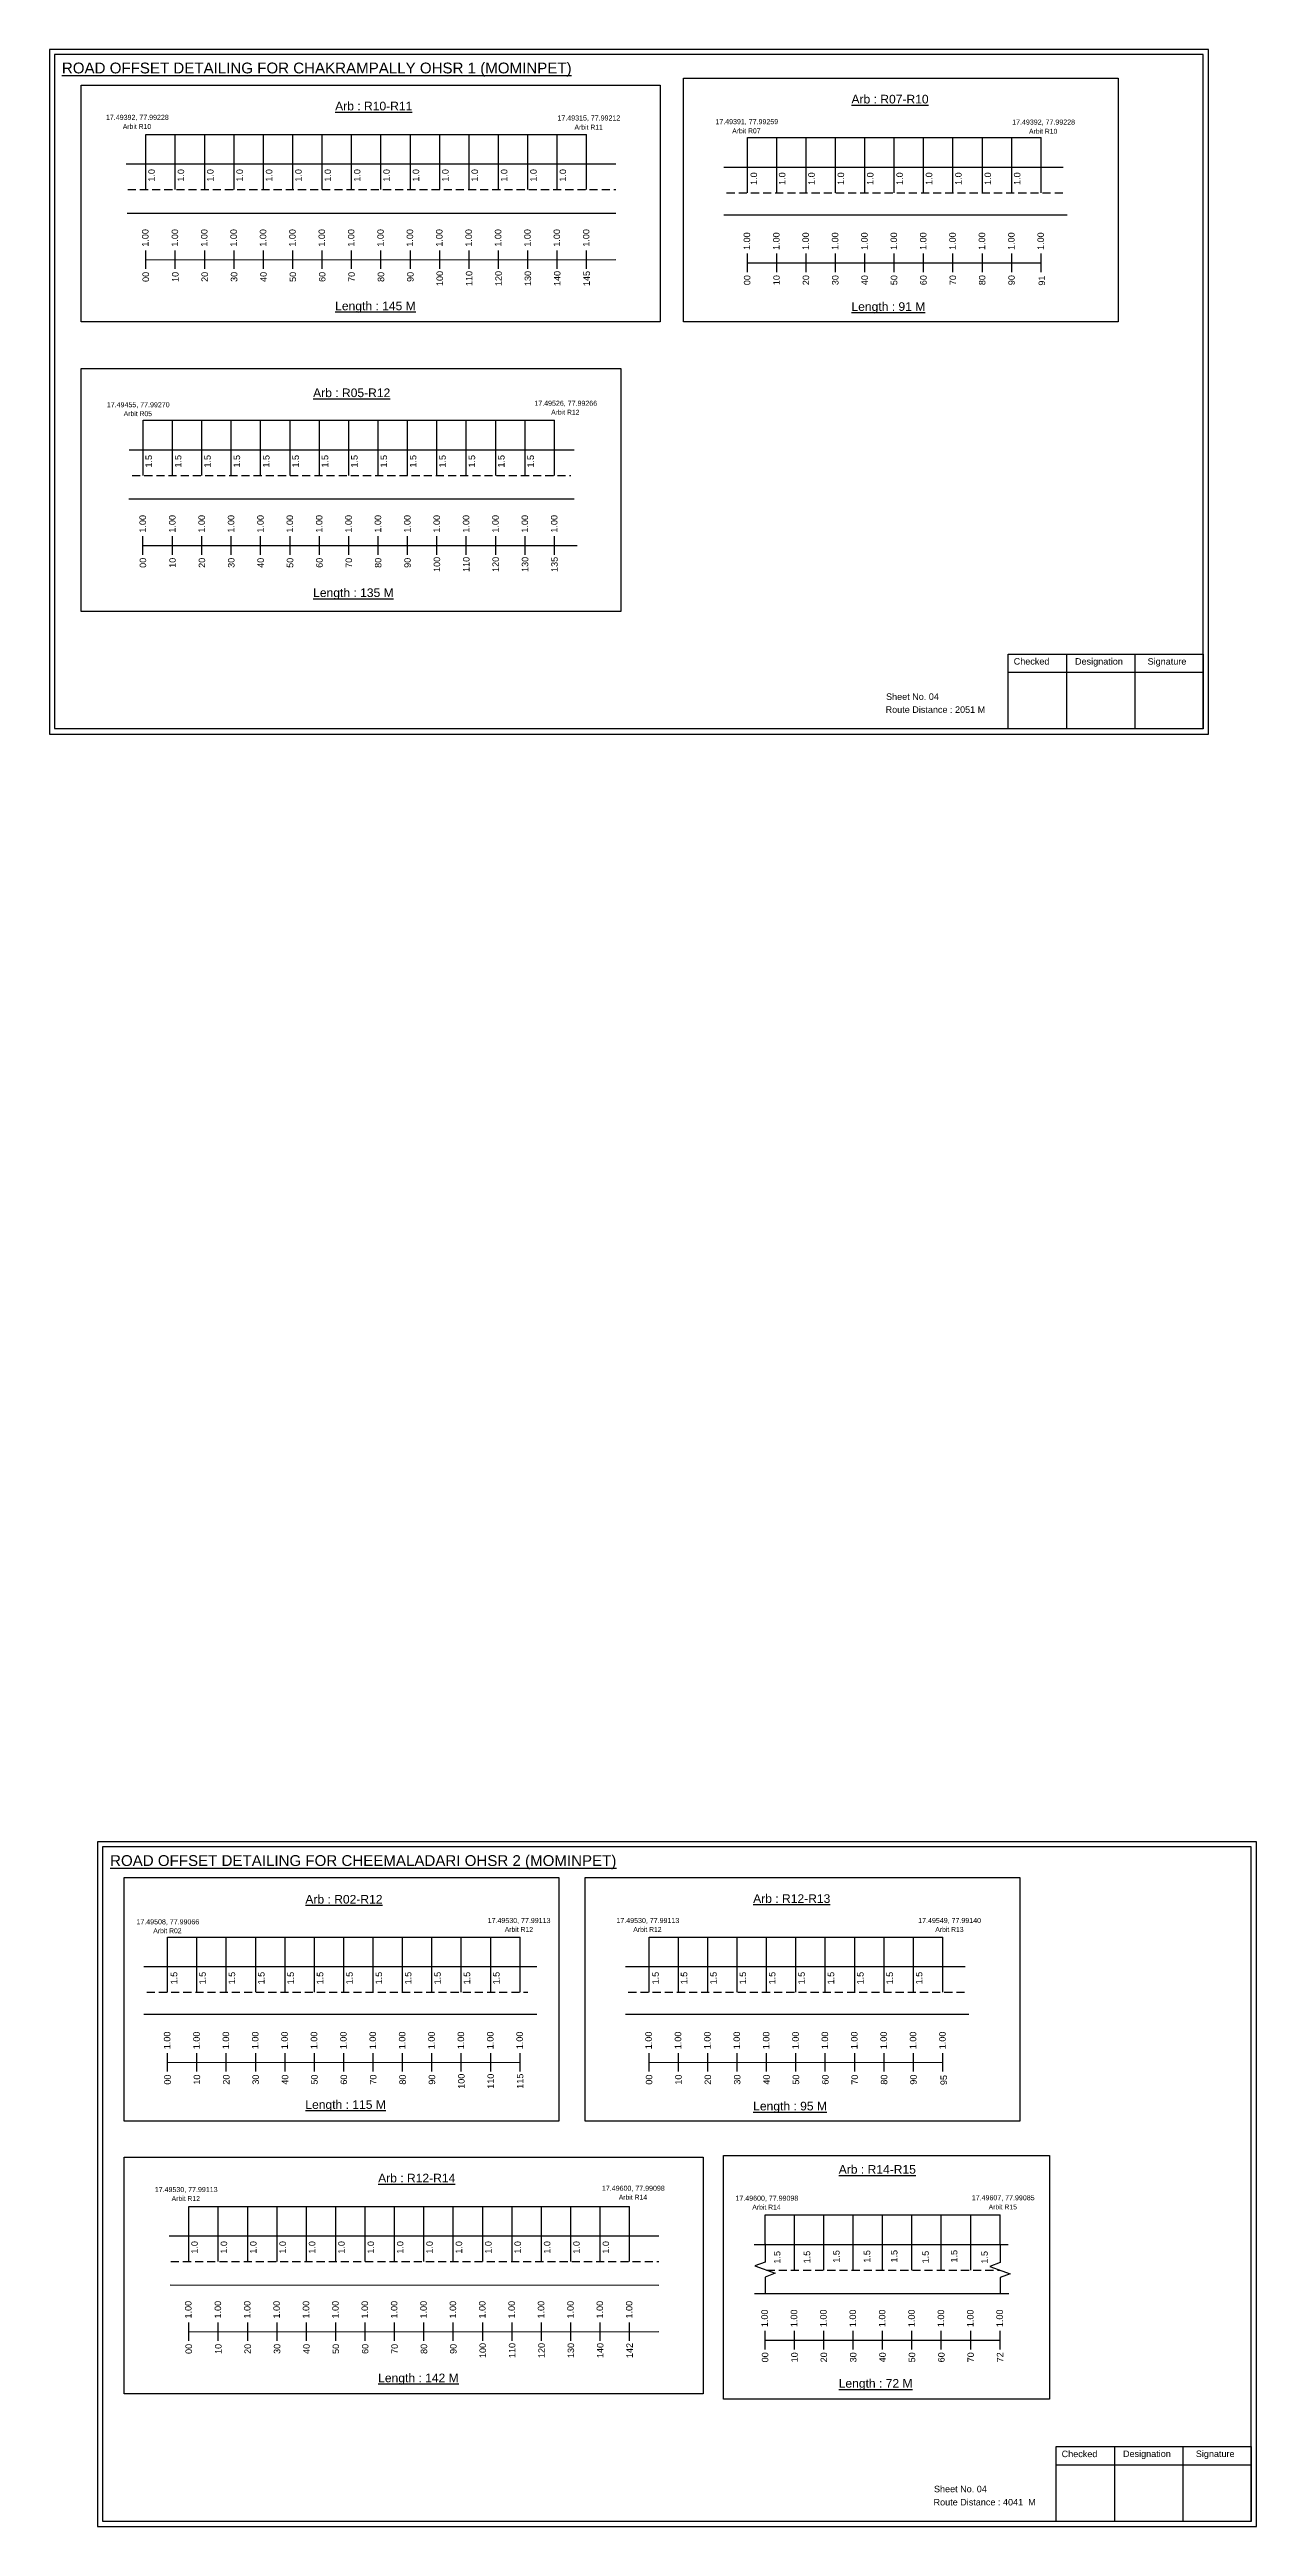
# Model space of a CAD drawing. Header units: inches. Extents: x 1943 to 8965, y 112 to 3168.
# Drawn here: x 4376 to 4934, y 112 to 1258 of the extents above; entities that cross this region are included whole.
import ezdxf

# ---------------------------------------------------------------- set-up
doc = ezdxf.new("R2010")
doc.units = ezdxf.units.IN
doc.header["$MEASUREMENT"] = 0
doc.linetypes.add('DASHED2', pattern=[0.375, 0.25, -0.125])
doc.layers.add('PDF_Geometry', color=7, linetype='Continuous')
doc.layers.add('PDF_Text', color=5, linetype='Continuous')
doc.styles.add('PDF Arial', font='arial.ttf')
doc.styles.get("Standard").update_dxf_attribs({"font": 'arial.ttf'})

msp = doc.modelspace()

# ---------------------------------------------------------------- linework, layer by layer
at = {"color": 5}
for p, q in [((4420.3, 1218.7), (4624.3, 1218.7)), ((4698.7, 1217.2), (4834.7, 1217.2)), ((4419, 1086.4), (4609.4, 1086.4)), ((4430.3, 384.5), (4593.5, 384.5)), ((4653.2, 384.5), (4789.2, 384.5)), ((4440.2, 259.9), (4644.2, 259.9)), ((4706.9, 255.9), (4815.7, 255.9))]:
    msp.add_line(p, q, dxfattribs=at)
for p, q in [((4420.3, 1193.1), (4420.3, 1218.7)), ((4433.9, 1193.1), (4433.9, 1218.7)), ((4447.5, 1193.1), (4447.5, 1218.7)), ((4461.1, 1193.1), (4461.1, 1218.7)), ((4474.7, 1193.1), (4474.7, 1218.7)), ((4488.3, 1193.1), (4488.3, 1218.7)), ((4501.9, 1193.1), (4501.9, 1218.7)), ((4515.5, 1193.1), (4515.5, 1218.7)), ((4529.1, 1193.1), (4529.1, 1218.7)), ((4542.7, 1193.1), (4542.7, 1218.7)), ((4556.3, 1193.1), (4556.3, 1218.7)), ((4569.9, 1193.1), (4569.9, 1218.7)), ((4583.5, 1193.1), (4583.5, 1218.7)), ((4597.1, 1193.1), (4597.1, 1218.7)), ((4610.7, 1193.1), (4610.7, 1218.7)), ((4624.3, 1193.1), (4624.3, 1218.7)), ((4698.7, 1191.6), (4698.7, 1217.2)), ((4712.3, 1191.6), (4712.3, 1217.2)), ((4725.9, 1191.6), (4725.9, 1217.2)), ((4739.5, 1191.6), (4739.5, 1217.2)), ((4753.1, 1191.6), (4753.1, 1217.2)), ((4766.7, 1191.6), (4766.7, 1217.2)), ((4780.3, 1191.6), (4780.3, 1217.2)), ((4793.9, 1191.6), (4793.9, 1217.2)), ((4807.5, 1191.6), (4807.5, 1217.2)), ((4821.1, 1191.6), (4821.1, 1217.2)), ((4834.7, 1191.6), (4834.7, 1217.2)), ((4411.1, 1205), (4637.9, 1205)), ((4687.8, 1203.5), (4844.9, 1203.5)), ((4411.6, 1182.3), (4637.9, 1182.3)), ((4846.8, 1181.3), (4687.8, 1181.3)), ((4419, 1060.8), (4419, 1086.4)), ((4432.6, 1060.8), (4432.6, 1086.4)), ((4446.2, 1060.8), (4446.2, 1086.4)), ((4459.8, 1060.8), (4459.8, 1086.4)), ((4473.4, 1060.8), (4473.4, 1086.4)), ((4487, 1060.8), (4487, 1086.4)), ((4500.6, 1060.8), (4500.6, 1086.4)), ((4514.2, 1060.8), (4514.2, 1086.4)), ((4527.8, 1060.8), (4527.8, 1086.4)), ((4541.4, 1060.8), (4541.4, 1086.4)), ((4555, 1060.8), (4555, 1086.4)), ((4568.6, 1060.8), (4568.6, 1086.4)), ((4582.2, 1060.8), (4582.2, 1086.4)), ((4595.8, 1060.8), (4595.8, 1086.4)), ((4609.4, 1060.8), (4609.4, 1086.4)), ((4412.5, 1072.7), (4618.6, 1072.7)), ((4412.4, 1050.1), (4618.6, 1050)), ((4430.3, 359), (4430.3, 384.5)), ((4443.9, 359), (4443.9, 384.5)), ((4457.5, 359), (4457.5, 384.5)), ((4471.1, 359), (4471.1, 384.5)), ((4484.7, 359), (4484.7, 384.5)), ((4498.3, 359), (4498.3, 384.5)), ((4511.9, 359), (4511.9, 384.5)), ((4525.5, 359), (4525.5, 384.5)), ((4539.1, 359), (4539.1, 384.5)), ((4552.7, 359), (4552.7, 384.5)), ((4566.3, 359), (4566.3, 384.5)), ((4579.9, 359), (4579.9, 384.5)), ((4593.5, 359), (4593.5, 384.5)), ((4653.2, 359), (4653.2, 384.5)), ((4666.8, 359), (4666.8, 384.5)), ((4680.4, 359), (4680.4, 384.5)), ((4694, 359), (4694, 384.5)), ((4707.6, 359), (4707.6, 384.5)), ((4721.2, 359), (4721.2, 384.5)), ((4734.8, 359), (4734.8, 384.5)), ((4748.4, 359), (4748.4, 384.5)), ((4762, 359), (4762, 384.5)), ((4775.6, 359), (4775.6, 384.5)), ((4789.2, 359), (4789.2, 384.5)), ((4419.4, 370.9), (4601.3, 370.9)), ((4642.3, 370.9), (4799.5, 370.9)), ((4601.3, 348.7), (4419.4, 348.7)), ((4801.3, 348.7), (4642.3, 348.7)), ((4440.2, 234.4), (4440.2, 259.9)), ((4453.8, 234.4), (4453.8, 259.9)), ((4467.4, 234.4), (4467.4, 259.9)), ((4481, 234.4), (4481, 259.9)), ((4494.6, 234.4), (4494.6, 259.9)), ((4508.2, 234.4), (4508.2, 259.9)), ((4521.8, 234.4), (4521.8, 259.9)), ((4535.4, 234.4), (4535.4, 259.9)), ((4549, 234.4), (4549, 259.9)), ((4562.6, 234.4), (4562.6, 259.9)), ((4576.2, 234.4), (4576.2, 259.9)), ((4589.8, 234.4), (4589.8, 259.9)), ((4603.4, 234.4), (4603.4, 259.9)), ((4617, 234.4), (4617, 259.9)), ((4630.6, 234.4), (4630.6, 259.9)), ((4644.2, 234.4), (4644.2, 259.9)), ((4706.9, 242.3), (4706.9, 255.9)), ((4720.5, 230.4), (4720.5, 255.9)), ((4734.1, 230.4), (4734.1, 255.9)), ((4747.7, 230.4), (4747.7, 255.9)), ((4761.3, 230.4), (4761.3, 255.9)), ((4774.9, 230.4), (4774.9, 255.9)), ((4788.5, 230.4), (4788.5, 255.9)), ((4802.1, 230.4), (4802.1, 255.9)), ((4815.7, 242.3), (4815.7, 255.9)), ((4431, 246.3), (4657.8, 246.3)), ((4701.9, 242.3), (4819.5, 242.3)), ((4431.5, 223.6), (4657.8, 223.5)), ((4702, 219.6), (4819.8, 219.6))]:
    msp.add_line(p, q)
at = {"linetype": 'DASHED2', "ltscale": 15}
for p, q in [((4411.9, 1193.2), (4637.9, 1193.1)), ((4689.1, 1191.6), (4844.9, 1191.6)), ((4413.9, 1060.8), (4617, 1060.8)), ((4420.7, 359), (4597.1, 359)), ((4643.6, 359), (4799.5, 359)), ((4431.8, 234.4), (4657.8, 234.4)), ((4707.6, 230.4), (4815.7, 230.4))]:
    msp.add_line(p, q, dxfattribs=at)
at = {"color": 217, "true_color": 0x93278f}
for p, q in [((4420.2, 1156.4), (4420.2, 1165)), ((4420.3, 1160.7), (4637.9, 1160.8)), ((4433.9, 1156.4), (4433.9, 1165)), ((4447.5, 1156.4), (4447.5, 1165)), ((4461.1, 1156.4), (4461.1, 1165)), ((4474.7, 1156.4), (4474.7, 1165)), ((4488.3, 1156.4), (4488.3, 1165)), ((4501.9, 1156.4), (4501.9, 1165)), ((4515.5, 1156.4), (4515.5, 1165)), ((4529.1, 1156.4), (4529.1, 1165)), ((4542.7, 1156.4), (4542.7, 1165)), ((4556.3, 1156.4), (4556.3, 1165)), ((4569.9, 1156.4), (4569.9, 1165)), ((4583.5, 1156.4), (4583.5, 1165)), ((4597.1, 1156.4), (4597.1, 1165)), ((4610.7, 1156.4), (4610.7, 1165)), ((4624.3, 1156.4), (4624.3, 1165)), ((4698.7, 1154.9), (4698.7, 1163.5)), ((4698.7, 1159.2), (4834.7, 1159.2)), ((4712.3, 1154.9), (4712.3, 1163.5)), ((4725.9, 1154.9), (4725.9, 1163.5)), ((4739.5, 1154.9), (4739.5, 1163.5)), ((4753.1, 1154.9), (4753.1, 1163.5)), ((4766.7, 1154.9), (4766.7, 1163.5)), ((4780.3, 1154.9), (4780.3, 1163.5)), ((4793.9, 1154.9), (4793.9, 1163.5)), ((4807.5, 1154.9), (4807.5, 1163.5)), ((4821.1, 1154.9), (4821.1, 1163.5)), ((4834.7, 1154.9), (4834.7, 1163.5)), ((4418.9, 1024.1), (4418.9, 1032.7)), ((4432.6, 1024.1), (4432.6, 1032.7)), ((4446.2, 1024.1), (4446.2, 1032.7)), ((4459.8, 1024.1), (4459.8, 1032.7)), ((4473.4, 1024.1), (4473.4, 1032.7)), ((4487, 1024.1), (4487, 1032.7)), ((4500.6, 1024.1), (4500.6, 1032.7)), ((4514.2, 1024.1), (4514.2, 1032.7)), ((4527.8, 1024.1), (4527.8, 1032.7)), ((4541.4, 1024.1), (4541.4, 1032.7)), ((4555, 1024.1), (4555, 1032.7)), ((4568.6, 1024.1), (4568.6, 1032.7)), ((4582.2, 1024.1), (4582.2, 1032.7)), ((4595.8, 1024.1), (4595.8, 1032.7)), ((4609.4, 1024.1), (4609.4, 1032.7)), ((4418.9, 1028.4), (4620, 1028.5)), ((4430.3, 322.3), (4430.3, 330.8)), ((4430.3, 326.5), (4593.5, 326.6)), ((4443.9, 322.3), (4443.9, 330.8)), ((4457.5, 322.3), (4457.5, 330.8)), ((4471.1, 322.3), (4471.1, 330.8)), ((4484.7, 322.3), (4484.7, 330.8)), ((4498.3, 322.3), (4498.3, 330.8)), ((4511.9, 322.3), (4511.9, 330.8)), ((4525.5, 322.3), (4525.5, 330.8)), ((4539.1, 322.3), (4539.1, 330.8)), ((4552.7, 322.3), (4552.7, 330.8)), ((4566.3, 322.3), (4566.3, 330.8)), ((4579.9, 322.3), (4579.9, 330.8)), ((4593.5, 322.3), (4593.5, 330.8)), ((4653.2, 322.3), (4653.2, 330.8)), ((4653.2, 326.5), (4789.2, 326.6)), ((4666.8, 322.3), (4666.8, 330.8)), ((4680.4, 322.3), (4680.4, 330.8)), ((4694, 322.3), (4694, 330.8)), ((4707.6, 322.3), (4707.6, 330.8)), ((4721.2, 322.3), (4721.2, 330.8)), ((4734.8, 322.3), (4734.8, 330.8)), ((4748.4, 322.3), (4748.4, 330.8)), ((4762, 322.3), (4762, 330.8)), ((4775.6, 322.3), (4775.6, 330.8)), ((4789.2, 322.3), (4789.2, 330.8)), ((4440.1, 197.7), (4440.1, 206.2)), ((4440.2, 201.9), (4657.8, 202)), ((4453.8, 197.7), (4453.8, 206.2)), ((4467.4, 197.7), (4467.4, 206.2)), ((4481, 197.7), (4481, 206.2)), ((4494.6, 197.7), (4494.6, 206.2)), ((4508.2, 197.7), (4508.2, 206.2)), ((4521.8, 197.7), (4521.8, 206.2)), ((4535.4, 197.7), (4535.4, 206.2)), ((4549, 197.7), (4549, 206.2)), ((4562.6, 197.7), (4562.6, 206.2)), ((4576.2, 197.7), (4576.2, 206.2)), ((4589.8, 197.7), (4589.8, 206.2)), ((4603.4, 197.7), (4603.4, 206.2)), ((4617, 197.7), (4617, 206.2)), ((4630.6, 197.7), (4630.6, 206.2)), ((4644.2, 197.7), (4644.2, 206.2)), ((4706.9, 193.7), (4706.9, 202.3)), ((4706.9, 198), (4815.7, 198)), ((4720.5, 193.7), (4720.5, 202.3)), ((4734.1, 193.7), (4734.1, 202.3)), ((4747.7, 193.7), (4747.7, 202.3)), ((4761.3, 193.7), (4761.3, 202.3)), ((4774.9, 193.7), (4774.9, 202.3)), ((4788.5, 193.7), (4788.5, 202.3)), ((4802.1, 193.7), (4802.1, 202.3)), ((4815.7, 193.7), (4815.7, 202.3))]:
    msp.add_line(p, q, dxfattribs=at)
for points in [[(4390.3, 1241.5), (4658.4, 1241.5), (4658.4, 1132), (4390.3, 1132)], [(4669.1, 1244.7), (4870.3, 1244.7), (4870.3, 1132), (4669.1, 1132)], [(4390.3, 1110.3), (4640.2, 1110.3), (4640.2, 997.9), (4390.3, 997.9)], [(4410.2, 412), (4611.5, 412), (4611.5, 299.3), (4410.2, 299.3)], [(4623.6, 412), (4824.9, 412), (4824.9, 299.3), (4623.6, 299.3)], [(4410.2, 282.7), (4678.3, 282.7), (4678.3, 173.2), (4410.2, 173.2)], [(4687.7, 283.4), (4838.5, 283.4), (4838.5, 170.7), (4687.7, 170.7)]]:
    msp.add_lwpolyline(points, close=True)
at = {"linetype": 'Continuous'}
for points in [[(4706.9, 242.6), (4706.9, 234.1), (4702.1, 232.4), (4711.6, 229), (4706.9, 227.2), (4706.9, 219.9)], [(4815.7, 242.3), (4815.7, 233.9), (4810.9, 232.1), (4820.4, 228.7), (4815.7, 226.9), (4815.7, 219.6)]]:
    msp.add_lwpolyline(points, dxfattribs=at)
at = {"layer": 'PDF_Geometry'}
for points in [[(4375.7, 1257.9), (4375.7, 941.2), (4912.1, 941.2), (4912.1, 1257.9)], [(4378, 1255.6), (4378, 943.7), (4909.7, 943.7), (4909.7, 1255.6)], [(4397.9, 428.5), (4397.9, 111.8), (4934.4, 111.8), (4934.4, 428.5)], [(4400.2, 426.2), (4400.2, 114.2), (4932, 114.2), (4932, 426.2)]]:
    msp.add_lwpolyline(points, close=True, dxfattribs=at)
at = {"layer": 'PDF_Geometry', "color": 242, "true_color": 0xcc1f26}
for points in [[(4909.7, 943.6), (4819.4, 943.6), (4819.4, 978.2), (4909.7, 978.2)], [(4932, 114.1), (4841.6, 114.1), (4841.6, 148.7), (4932, 148.7)]]:
    msp.add_lwpolyline(points, close=True, dxfattribs=at)
for points in [[(4846.4, 978.2), (4846.4, 943.6)], [(4878.1, 978.2), (4878.1, 943.6)], [(4819.4, 969.8), (4909.7, 969.8)], [(4841.6, 140.3), (4932, 140.3)], [(4868.6, 148.7), (4868.6, 114.1)], [(4900.3, 148.7), (4900.3, 114.1)]]:
    msp.add_lwpolyline(points, dxfattribs=at)

# ---------------------------------------------------------------- texts
at = {"color": 242, "true_color": 0xcd2027}
for s, height, p in [('%%UROAD OFFSET DETAILING FOR CHAKRAMPALLY OHSR 1 (MOMINPET)', 5, (4381.4, 1246.9)), ('%%UArb : R10-R11', 4, (4507.9, 1229.8)), ('%%UArb : R07-R10', 4, (4746.9, 1233)), ('%%ULength : 145 M', 4, (4507.9, 1137.3)), ('%%ULength : 91 M', 4, (4746.9, 1137)), ('%%UArb : R05-R12', 4, (4497.7, 1097.1)), ('%%ULength : 135 M', 4, (4497.7, 1004.6)), ('%%UROAD OFFSET DETAILING FOR CHEEMALADARI OHSR 2 (MOMINPET)', 5, (4403.7, 417.4)), ('%%UArb : R02-R12', 4, (4494.1, 400)), ('%%UArb : R12-R13', 4, (4701.4, 400.3)), ('%%ULength : 115 M', 4, (4494.1, 305)), ('%%ULength : 95 M', 4, (4701.4, 304.3)), ('%%UArb : R12-R14', 4, (4527.8, 271)), ('%%UArb : R14-R15', 4, (4741, 275)), ('%%ULength : 142 M', 4, (4527.8, 178.5)), ('%%ULength : 72 M', 4, (4741, 176))]:
    msp.add_text(s, height=height, dxfattribs=at).set_placement(p)
at = {"color": 5}
for s, height, p in [('17.49392, 77.99228', 2.34, (4401.8, 1225.4)), ('17.49315, 77.99212', 2.34, (4610.8, 1225.1)), ('Arbit R10', 2.25, (4409.6, 1221.2)), ('Arbit R11', 2.25, (4618.7, 1220.9)), ('17.49391, 77.99259', 2.34, (4683.9, 1223.4)), ('Arbit R07', 2.25, (4691.7, 1219.2)), ('17.49392, 77.99228', 2.34, (4821.3, 1223.2)), ('Arbit R10', 2.25, (4829.1, 1219)), ('17.49455, 77.99270', 2.34, (4402.2, 1092.4)), ('Arbit R05', 2.25, (4410, 1088.3)), ('17.49526, 77.99266', 2.34, (4600.1, 1093.1)), ('Arbit R12', 2.25, (4607.9, 1089)), ('17.49508, 77.99066', 2.34, (4415.9, 390.4)), ('17.49530, 77.99113', 2.34, (4578.5, 391)), ('17.49530, 77.99113', 2.34, (4638.1, 391)), ('17.49549, 77.99140', 2.34, (4777.8, 391)), ('Arbit R02', 2.25, (4423.7, 386.3)), ('Arbit R12', 2.25, (4586.4, 386.9)), ('Arbit R12', 2.25, (4645.9, 386.9)), ('Arbit R13', 2.25, (4785.7, 386.9)), ('17.49530, 77.99113', 2.34, (4424.4, 266.5)), ('Arbit R12', 2.25, (4432.2, 262.4)), ('17.49600, 77.99098', 2.34, (4631.4, 267.1)), ('Arbit R14', 2.25, (4639.2, 263)), ('17.49600, 77.99098', 2.34, (4693.2, 262.5)), ('17.49607, 77.99085', 2.34, (4802.6, 262.7)), ('Arbit R14', 2.25, (4701, 258.4)), ('Arbit R15', 2.25, (4810.4, 258.5))]:
    msp.add_text(s, height=height, dxfattribs=at).set_placement(p)
for s, p in [('1.0', (4424.4, 1196.8)), ('1.0', (4438, 1196.8)), ('1.0', (4451.6, 1196.8)), ('1.0', (4465.2, 1196.8)), ('1.0', (4478.8, 1196.8)), ('1.0', (4492.4, 1196.8)), ('1.0', (4506, 1196.8)), ('1.0', (4519.6, 1196.8)), ('1.0', (4533.2, 1196.8)), ('1.0', (4546.8, 1196.8)), ('1.0', (4560.4, 1196.8)), ('1.0', (4574, 1196.8)), ('1.0', (4587.6, 1196.8)), ('1.0', (4601.2, 1196.8)), ('1.0', (4614.8, 1196.8)), ('1.0', (4703.2, 1195.3)), ('1.0', (4716.3, 1195.3)), ('1.0', (4729.9, 1195.3)), ('1.0', (4743.5, 1195.3)), ('1.0', (4757.1, 1195.3)), ('1.0', (4770.7, 1195.3)), ('1.0', (4784.3, 1195.3)), ('1.0', (4797.9, 1195.3)), ('1.0', (4811.5, 1195.3)), ('1.0', (4825.1, 1195.3)), ('1.5', (4423.1, 1064.5)), ('1.5', (4436.7, 1064.5)), ('1.5', (4450.3, 1064.5)), ('1.5', (4463.9, 1064.5)), ('1.5', (4477.5, 1064.5)), ('1.5', (4491.1, 1064.5)), ('1.5', (4504.7, 1064.5)), ('1.5', (4518.3, 1064.5)), ('1.5', (4531.9, 1064.5)), ('1.5', (4545.5, 1064.5)), ('1.5', (4559.1, 1064.5)), ('1.5', (4572.7, 1064.5)), ('1.5', (4586.3, 1064.5)), ('1.5', (4599.9, 1064.5)), ('1.5', (4434.8, 362.6)), ('1.5', (4448, 362.6)), ('1.5', (4461.6, 362.6)), ('1.5', (4475.2, 362.6)), ('1.5', (4488.8, 362.6)), ('1.5', (4502.4, 362.6)), ('1.5', (4516, 362.6)), ('1.5', (4529.6, 362.6)), ('1.5', (4543.2, 362.6)), ('1.5', (4556.8, 362.6)), ('1.5', (4570.4, 362.6)), ('1.5', (4584, 362.6)), ('1.5', (4657.7, 362.6)), ('1.5', (4670.9, 362.6)), ('1.5', (4684.5, 362.6)), ('1.5', (4698.1, 362.6)), ('1.5', (4711.7, 362.6)), ('1.5', (4725.3, 362.6)), ('1.5', (4738.9, 362.6)), ('1.5', (4752.5, 362.6)), ('1.5', (4766.1, 362.6)), ('1.5', (4779.7, 362.6)), ('1.0', (4444.3, 238)), ('1.0', (4457.9, 238)), ('1.0', (4471.5, 238)), ('1.0', (4485.1, 238)), ('1.0', (4498.7, 238)), ('1.0', (4512.3, 238)), ('1.0', (4525.9, 238)), ('1.0', (4539.5, 238)), ('1.0', (4553.1, 238)), ('1.0', (4566.7, 238)), ('1.0', (4580.3, 238)), ('1.0', (4593.9, 238)), ('1.0', (4607.5, 238)), ('1.0', (4621.1, 238)), ('1.0', (4634.7, 238)), ('1.5', (4714, 233.4)), ('1.5', (4727.8, 233.5)), ('1.5', (4741.4, 233.8)), ('1.5', (4755.6, 233.8)), ('1.5', (4768.2, 233.9)), ('1.5', (4782.7, 233.5)), ('1.5', (4795.9, 233.9)), ('1.5', (4810, 233.4))]:
    msp.add_text(s, height=3, rotation=90).set_placement(p)
at = {"color": 217, "true_color": 0x93278f}
for s, p in [('1.00', (4421.5, 1166.7)), ('1.00', (4435.2, 1166.7)), ('1.00', (4448.8, 1166.7)), ('1.00', (4462.4, 1166.7)), ('1.00', (4476, 1166.7)), ('1.00', (4489.6, 1166.7)), ('1.00', (4503.2, 1166.7)), ('1.00', (4516.8, 1166.7)), ('1.00', (4530.4, 1166.7)), ('1.00', (4544, 1166.7)), ('1.00', (4557.6, 1166.7)), ('1.00', (4571.2, 1166.7)), ('1.00', (4584.8, 1166.7)), ('1.00', (4598.4, 1166.7)), ('1.00', (4612, 1166.7)), ('1.00', (4625.6, 1166.7)), ('1.00', (4700, 1165.2)), ('1.00', (4713.6, 1165.2)), ('1.00', (4727.2, 1165.2)), ('1.00', (4740.8, 1165.2)), ('1.00', (4754.4, 1165.2)), ('1.00', (4768, 1165.2)), ('1.00', (4781.6, 1165.2)), ('1.00', (4795.2, 1165.2)), ('1.00', (4808.8, 1165.2)), ('1.00', (4822.4, 1165.2)), ('1.00', (4836, 1165.2)), ('00', (4421.7, 1150.4)), ('10', (4435.4, 1150.4)), ('20', (4449, 1150.4)), ('30', (4462.6, 1150.4)), ('40', (4476.2, 1150.4)), ('50', (4489.8, 1150.4)), ('60', (4503.4, 1150.4)), ('70', (4517, 1150.4)), ('80', (4530.6, 1150.4)), ('90', (4544.2, 1150.4)), ('100', (4557.8, 1148.5)), ('110', (4571.4, 1148.5)), ('120', (4585, 1148.5)), ('130', (4598.6, 1148.5)), ('140', (4612.2, 1148.5)), ('145', (4625.8, 1148.5)), ('00', (4700.1, 1148.9)), ('10', (4713.7, 1148.9)), ('20', (4727.3, 1148.9)), ('30', (4740.9, 1148.9)), ('40', (4754.5, 1148.9)), ('50', (4768.1, 1148.9)), ('60', (4781.7, 1148.9)), ('70', (4795.3, 1148.9)), ('80', (4808.9, 1148.9)), ('90', (4822.5, 1148.9)), ('91', (4836.5, 1148.7)), ('1.00', (4420.3, 1034.4)), ('1.00', (4434, 1034.4)), ('1.00', (4447.6, 1034.4)), ('1.00', (4461.2, 1034.4)), ('1.00', (4474.8, 1034.4)), ('1.00', (4488.4, 1034.4)), ('1.00', (4502, 1034.4)), ('1.00', (4515.6, 1034.4)), ('1.00', (4529.2, 1034.4)), ('1.00', (4542.8, 1034.4)), ('1.00', (4556.4, 1034.4)), ('1.00', (4570, 1034.4)), ('1.00', (4583.6, 1034.4)), ('1.00', (4597.2, 1034.4)), ('1.00', (4610.8, 1034.4)), ('00', (4420.4, 1018.1)), ('10', (4434.1, 1018.1)), ('20', (4447.7, 1018.1)), ('30', (4461.3, 1018.1)), ('40', (4474.9, 1018.1)), ('50', (4488.5, 1018.1)), ('60', (4502.1, 1018.1)), ('70', (4515.7, 1018.1)), ('80', (4529.3, 1018.1)), ('90', (4542.9, 1018.1)), ('100', (4556.5, 1016.2)), ('110', (4570.1, 1016.2)), ('120', (4583.7, 1016.2)), ('130', (4597.3, 1016.2)), ('135', (4610.9, 1016.2)), ('1.00', (4431.6, 332.6)), ('1.00', (4445.2, 332.6)), ('1.00', (4458.8, 332.6)), ('1.00', (4472.4, 332.6)), ('1.00', (4486, 332.6)), ('1.00', (4499.6, 332.6)), ('1.00', (4513.2, 332.6)), ('1.00', (4526.8, 332.6)), ('1.00', (4540.4, 332.6)), ('1.00', (4554, 332.6)), ('1.00', (4567.6, 332.6)), ('1.00', (4581.2, 332.6)), ('1.00', (4594.8, 332.6)), ('1.00', (4654.5, 332.6)), ('1.00', (4668.1, 332.6)), ('1.00', (4681.7, 332.6)), ('1.00', (4695.3, 332.6)), ('1.00', (4708.9, 332.6)), ('1.00', (4722.5, 332.6)), ('1.00', (4736.1, 332.6)), ('1.00', (4749.7, 332.6)), ('1.00', (4763.3, 332.6)), ('1.00', (4776.9, 332.6)), ('1.00', (4790.5, 332.6)), ('100', (4567.8, 314.3)), ('110', (4581.4, 314.3)), ('115', (4595, 314.3)), ('00', (4431.8, 316.2)), ('10', (4445.4, 316.2)), ('20', (4459, 316.2)), ('30', (4472.6, 316.2)), ('40', (4486.2, 316.2)), ('50', (4499.8, 316.2)), ('60', (4513.4, 316.2)), ('70', (4527, 316.2)), ('80', (4540.6, 316.2)), ('90', (4554.2, 316.2)), ('00', (4654.7, 316.2)), ('10', (4668.3, 316.2)), ('20', (4681.9, 316.2)), ('30', (4695.5, 316.2)), ('40', (4709.1, 316.2)), ('50', (4722.7, 316.2)), ('60', (4736.3, 316.2)), ('70', (4749.9, 316.2)), ('80', (4763.5, 316.2)), ('90', (4777.1, 316.2)), ('95', (4791.1, 316)), ('1.00', (4441.4, 208)), ('1.00', (4455.1, 208)), ('1.00', (4468.7, 208)), ('1.00', (4482.3, 208)), ('1.00', (4495.9, 208)), ('1.00', (4509.5, 208)), ('1.00', (4523.1, 208)), ('1.00', (4536.7, 208)), ('1.00', (4550.3, 208)), ('1.00', (4563.9, 208)), ('1.00', (4577.5, 208)), ('1.00', (4591.1, 208)), ('1.00', (4604.7, 208)), ('1.00', (4618.3, 208)), ('1.00', (4631.9, 208)), ('1.00', (4645.5, 208)), ('1.00', (4708.2, 204)), ('1.00', (4721.8, 204)), ('1.00', (4735.4, 204)), ('1.00', (4749, 204)), ('1.00', (4762.6, 204)), ('1.00', (4776.2, 204)), ('1.00', (4789.8, 204)), ('1.00', (4803.4, 204)), ('1.00', (4817, 204)), ('00', (4441.6, 191.6)), ('10', (4455.3, 191.6)), ('20', (4468.9, 191.6)), ('30', (4482.5, 191.6)), ('40', (4496.1, 191.6)), ('50', (4509.7, 191.6)), ('60', (4523.3, 191.6)), ('70', (4536.9, 191.6)), ('80', (4550.5, 191.6)), ('90', (4564.1, 191.6)), ('100', (4577.7, 189.7)), ('110', (4591.3, 189.7)), ('120', (4604.9, 189.7)), ('130', (4618.5, 189.7)), ('140', (4632.1, 189.7)), ('142', (4645.7, 189.7)), ('00', (4708.4, 187.7)), ('10', (4722, 187.7)), ('20', (4735.6, 187.7)), ('30', (4749.2, 187.7)), ('40', (4762.8, 187.7)), ('50', (4776.4, 187.7)), ('60', (4790, 187.7)), ('70', (4803.6, 187.7)), ('72', (4817.2, 187.7))]:
    msp.add_text(s, height=3, rotation=90, dxfattribs=at).set_placement(p)
for s, p in [('Route Distance : 2051 M', (4762.7, 951)), ('Sheet No. 04', (4762.9, 957)), ('Sheet No. 04', (4785.1, 127.6)), ('Route Distance : 4041  M', (4784.9, 121.5))]:
    msp.add_text(s, height=3).set_placement(p)
at = {"layer": 'PDF_Text', "color": 7, "attachment_point": 7, "style": 'PDF Arial'}
for s, insert, char_height in [('Checked', (4822, 973.3), 3), ('Designation', (4850.4, 972.4), 3.001), ('Signature', (4884, 972.4), 3), ('Checked', (4844.2, 143.8), 3), ('Designation', (4872.6, 143), 3.001), ('Signature', (4906.3, 143), 3)]:
    msp.add_mtext(s, dxfattribs=dict(at, insert=insert, char_height=char_height))

doc.saveas('drawing.dxf')
